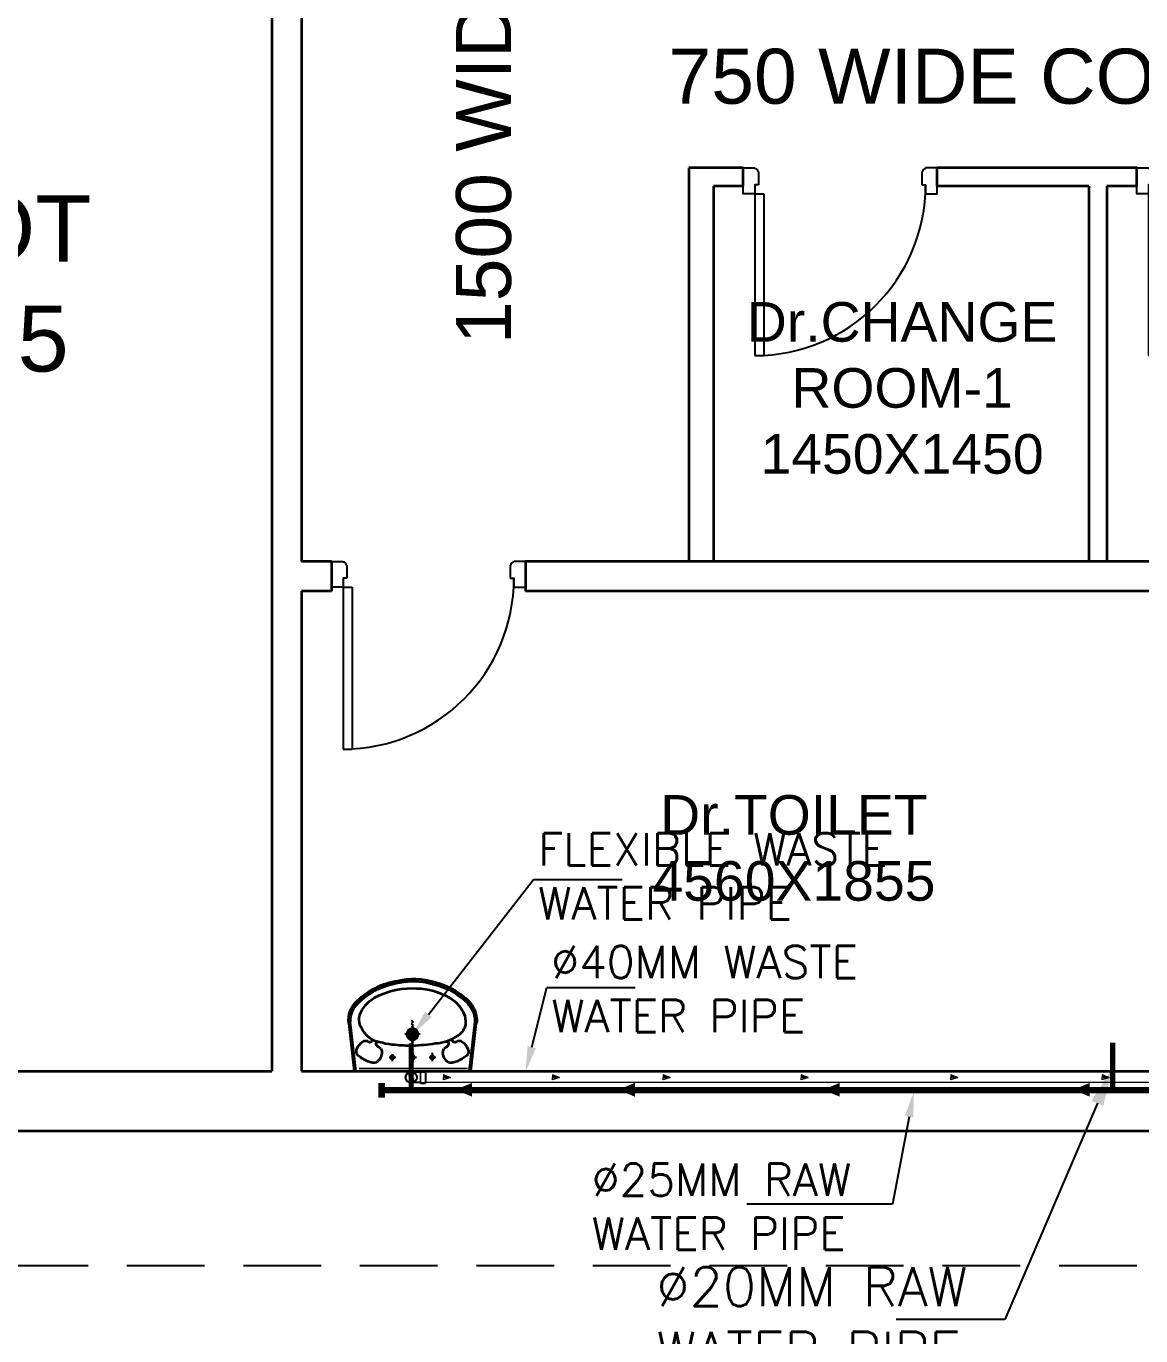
# Model space of a CAD drawing. Extents: x 3505867 to 3988380, y -625948 to -590408.
# Drawn here: x 3814609 to 3818913, y -613975 to -608916 of the extents above; entities that cross this region are included whole.
import ezdxf
from ezdxf import colors
from ezdxf.entities.mleader import LeaderData, LeaderLine
from ezdxf.enums import TextEntityAlignment as Align
from ezdxf.math import Vec2, Vec3

# ---------------------------------------------------------------- set-up
doc = ezdxf.new("R2010")
doc.units = 0
doc.header["$LTSCALE"] = 6
doc.header["$MEASUREMENT"] = 0
doc.linetypes.add('CENTER2', pattern=[1.125, 0.75, -0.125, 0.125, -0.125])
doc.linetypes.add('HIDDEN', pattern=[0.375, 0.25, -0.125])
doc.layers.get('0').update_dxf_attribs({"linetype": 'CONTINUOUS'})
for name, color, linetype in [('Chajja', 7, 'CONTINUOUS'), ('DIM', 7, 'CONTINUOUS'), ('DOOR', 44, 'CONTINUOUS'), ('phe-text', 1, 'CONTINUOUS'), ('PL- WASTE PIPE', 6, 'CONTINUOUS'), ('PL-RA WATER SUPPLY PIPE', 100, 'CONTINUOUS'), ('PL-SOIL PIPE', 1, 'CONTINUOUS')]:
    doc.layers.add(name, color=color, linetype=linetype)
for name, color, linetype, lineweight in [('PHE-SP', 1, 'CONTINUOUS', 0), ('PL-SOFT  WATER SUPPLY PIPE', 162, 'CONTINUOUS', 9), ('PL-WATER PIPING', 1, 'CONTINUOUS', 9), ('WALL', 10, 'CONTINUOUS', 35)]:
    doc.layers.add(name, color=color, linetype=linetype, lineweight=lineweight)
doc.styles.add('ARIAL', font='')
doc.styles.add('ROMANS', font='romans.shx')
doc.styles.get("Standard").update_dxf_attribs({"font": 'SIMPLEX'})
doc.styles.get('ARIAL').set_extended_font_data('Arial')

# ---------------------------------------------------------------- blocks, each defined once
blk = doc.blocks.new('750')
at = {"layer": 'DOOR'}
for p, q in [((-50, 705), (-47.5, 705)), ((-35, 690), (-35, 692.5)), ((-35, 60), (-35, 57.5)), ((50, 45), (50, 80)), ((50, 80), (675, 80)), ((675, 45), (675, 80)), ((-50, 45), (-47.5, 45)), ((50, 45), (675, 45))]:
    blk.add_line(p, q, dxfattribs=at)
for points in [[(15, 690), (15, 705), (50, 705), (50, 750), (-50, 750), (-50, 705)], [(-35, 690), (15, 690)], [(15, 60), (15, 45), (50, 45), (50, 0), (-50, 0), (-50, 45)], [(-35, 60), (15, 60)]]:
    blk.add_lwpolyline(points, dxfattribs=at)
for centre, start, end in [((-35, 705), 180, 270), ((-35, 45), 90, 180)]:
    blk.add_arc(centre, 12.5, start, end, dxfattribs=at)
at = {"layer": 'DOOR', "color": 145}
blk.add_arc((15, 45), 660, 0, 90, dxfattribs=at)
blk = doc.blocks.new('u46')
at = {"color": 8, "lineweight": 25}
for p, q in [((-10.2, 228.4), (174.5, 249.1)), ((-10.2, 220.4), (181.2, 241.9)), ((-0.6, -208.9), (0.6, 208.9)), ((56.5, 80.8), (29.2, 80.8)), ((44.2, 92.9), (44.2, 66.7)), ((61.7, 1.6), (29.2, 1.6)), ((44.2, 13.7), (44.2, -12.6)), ((163.2, 3), (101.8, 3)), ((133.1, -27.2), (133.1, 33.1)), ((61.7, -73.2), (29.2, -73.2)), ((44.2, -61.1), (44.2, -87.4)), ((-10.2, -216.1), (181.2, -237.6)), ((-10.2, -224.1), (174.5, -244.8))]:
    blk.add_line(p, q, dxfattribs=at)
at = {"color": 8, "extrusion": (0, 0, -1)}
for centre, major_axis, start_param, end_param in [((187.7, 150.5), (0, 99.5), -0.132539, 0.848731), ((144.8, 128.2), (1.1, 126.1), -1.238036, -0.892193), ((65.8, 198.9), (0, 20.7), -1.101507, 0.481509), ((57.5, 163.3), (-0.3, 56.9), 0.324902, 0.965135), ((208, 103.4), (0, 109.8), -1.431017, -0.436146), ((189.6, 137.7), (0, 70.9), -0.405199, 0.56573), ((185.8, 147.6), (0.1, 94.4), -0.049658, 0.838116), ((57.3, 20.1), (0, 275.4), 0.806541, 1.180915), ((49.5, 13.5), (-0.1, 293.9), 0.809856, 1.41441), ((56, 154.5), (0, 34), 4.33982, 5.202657), ((110.3, 167.2), (-6.08, 6.08), 4.867594, 6.265028), ((110.5, 165), (5.47, 5.47), 2.097053, 3.541809), ((90.3, 184.5), (0, 17.9), 0.880684, 2.260744), ((153.9, 79), (-0.2, 139.7), 0.557563, 1.193786), ((64.6, 170.4), (0.3, 49.2), 3.359735, 4.09512), ((62.5, 153), (0, 31.9), 2.620328, 3.422401), ((104.1, 117.8), (-0.2, 26.8), -1.278641, -0.487266), ((96.3, 135.9), (0, 7.39), -0.727724, 1.373337), ((387.1, 47.9), (-0.3, 296.4), -1.495794, -1.328336), ((13.1, 6.8), (0, 297.5), 1.141495, 1.637774), ((35, 2.5), (0, 302.7), 1.155365, 1.952189), ((44.2, 80.8), (0.02, 6.43), 3.139035, 9.42222), ((820.2, -1), (0.1, 732.1), -1.56667, -1.474079), ((72.5, -1.7), (-0.1, 274.2), 1.346594, 1.865175), ((44.2, 1.6), (0.08, 6.43), 3.12883, 9.412015), ((888.1, 36.7), (0.8, 800.7), 4.558159, 4.668067), ((133.1, 3), (0, 21.6), 3.141254, 9.424439), ((133.1, 3), (-0.1, 15.5), 3.145308, 9.428493), ((133.1, 3), (0, 10.9), 3.142047372431534, 9.42523267961112), ((62.5, -10.9), (0, 247.5), 1.579809, 2.112792), ((44.2, -73.2), (0.02, 6.43), 3.139035, 9.42222), ((263.1, -73.7), (0.1, 166.8), 4.181112, 4.641559), ((56.1, -13.3), (0.2, 287), 1.808981, 2.322804), ((56, -148.1), (0, 34), 4.222121, 5.084958), ((64.6, -163.9), (0.1, 49.2), -0.960797, -0.225412), ((62.5, -146.6), (-0.1, 31.9), -0.276767, 0.525307), ((104.1, -111.4), (0.2, 26.8), 3.628858, 4.420234), ((96.6, -128.2), (-0.03, 8.55), 1.455188, 3.796569), ((111.3, -159.3), (6.17, 6.17), 4.354779, 6.027124), ((163.1, -79.8), (0.2, 126), 2.054055, 2.802751), ((124.5, -51.6), (-0.2, 200.3), 1.868215, 2.281789), ((144.8, -121.8), (-0.3, 126.1), 4.027191, 4.373034), ((65.8, -192.5), (0, 20.7), 2.661884, 4.2449), ((57.5, -156.9), (0.3, 56.9), 2.176458, 2.816691), ((110.3, -160.8), (-6.08, 6.08), 4.730546, 6.12798), ((90.3, -178.1), (0, 17.9), 0.880848, 2.260908), ((192.6, -126.1), (0, 80.1), 3.554495, 4.299548), ((181.2, -107), (0, 94.7), 2.890537, 3.362984), ((171.7, -117.2), (-0.1, 123.1), 2.127435, 2.640092), ((184.7, -162.2), (-0.1, 83.2), 2.850118, 3.264751), ((188.2, -159.7), (0, 78.1), 2.562376, 3.231693), ((187.2, -138.1), (-0.1, 106), 2.310552, 2.942572)]:
    blk.add_ellipse(centre, major_axis=major_axis, ratio=1, start_param=start_param, end_param=end_param, dxfattribs=at)
blk = doc.blocks.new('CIVIL IVF')
at = {"layer": 'Chajja', "color": 8, "linetype": 'HIDDEN', "ltscale": 200}
blk.add_line((-33055, 235.2), (-10540, 235.2), dxfattribs=at)
at = {"layer": 'WALL', "color": 8, "linetype": 'ByBlock'}
for p, q in [((-20230, 7660.2), (-20230, 2955.2)), ((-20345, 7430.2), (-20345, 985.2)), ((-18525, 4475.2), (-18735, 4475.2)), ((-18735, 4475.2), (-18735, 2955.2)), ((-18525, 4405.2), (-18525, 4475.2)), ((-17005, 4475.2), (-17775, 4475.2)), ((-17775, 4405.2), (-17775, 4475.2)), ((-17005, 4405.2), (-17005, 4475.2)), ((-18525, 4405.2), (-18640, 4405.2)), ((-18640, 4405.2), (-18640, 2955.2)), ((-17190, 4405.2), (-17775, 4405.2)), ((-17190, 4405.2), (-17190, 2955.2)), ((-17120, 4405.2), (-17120, 2955.2)), ((-17005, 4405.2), (-17120, 4405.2)), ((-20115, 2955.2), (-20230, 2955.2)), ((-20115, 2955.2), (-20115, 2840.2)), ((-15670, 2955.2), (-19365, 2955.2)), ((-19365, 2955.2), (-19365, 2840.2)), ((-20230, 2840.2), (-20230, 985.2)), ((-20115, 2840.2), (-20230, 2840.2)), ((-15670, 2840.2), (-19365, 2840.2)), ((-22265, 985.2), (-20345, 985.2)), ((-20230, 985.2), (-16305, 985.2)), ((-22265, 755.2), (-16305, 755.2))]:
    blk.add_line(p, q, dxfattribs=at)
at = {"layer": 'DOOR', "color": 8, "rotation": 270}
for p in [(-18525, 4425.2), (-17005, 4425.2), (-20115, 2905.2)]:
    blk.add_blockref('750', p, dxfattribs=at)
at = {"layer": 'WALL', "color": 8, "linetype": 'ByBlock', "rotation": 90}
blk.add_blockref('u46', (-19799, 995.4), dxfattribs=at)
at = {"layer": 'DIM', "color": 8, "style": 'ARIAL'}
blk.add_text('1500 WIDE CORRIDOR', height=212.5, rotation=90, dxfattribs=at).set_placement((-19357.7, 5403), align=Align.BOTTOM_CENTER)
blk.add_text('750 WIDE CORRIDOR', height=212.5, dxfattribs=at).set_placement((-17287.7, 4659.4), align=Align.BOTTOM_CENTER)
at = {"layer": 'DIM', "color": 8, "attachment_point": 5, "style": 'ARIAL'}
for s, insert, char_height, width in [('MINOR - OT\\P4200X6445', (-22040.4, 4026.8, -101230.8), 255, 2454.158), ('Dr.CHANGE\\PROOM-1\\P1450X1450', (-17911, 3624.2), 153, 1198.956), ('Dr.TOILET\\P4560X1855', (-18328.8, 1847.2), 153, 1198.956)]:
    blk.add_mtext(s, dxfattribs=dict(at, insert=insert, char_height=char_height, width=width))
blk = doc.blocks.new('A$C0B1B3CFA')
at = {"layer": 'PHE-SP'}
h = blk.add_hatch(color=7, dxfattribs=at)
h.dxf.hatch_style = 1
h.paths.add_polyline_path([(-0.049, 0.023), (-0.049, 0), (0.012, 0)])
at = {"layer": 'PHE-SP', "color": 7}
for points in [[(-0.049, 0), (0.012, 0), (-0.049, 0.023), (-0.049, 0)], [(-0.049, 0), (0.012, 0), (-0.049, -0.023), (-0.049, 0)]]:
    blk.add_lwpolyline(points, dxfattribs=at)
blk = doc.blocks.new('Z$W@#3BD47561')
at = {"layer": 'PHE-SP', "xscale": 49.00933755098914, "yscale": 49.00933755098914, "zscale": 49.00933755098914, "rotation": 270}
blk.add_blockref('A$C0B1B3CFA', (0, 0), dxfattribs=at)
blk = doc.blocks.new('Z$W@#4AA511D8')
at = {"layer": 'phe-text', "linetype": 'ByBlock', "lineweight": -2, "ltscale": 0.5, "xscale": 0.0244727334018079, "yscale": 0.0244727334018079, "zscale": 0.0244727334018079, "rotation": 270}
blk.add_blockref('Z$W@#3BD47561', (0.015, 0), dxfattribs=at)
blk = doc.blocks.new('RISER UP 100')
at = {"color": 0, "linetype": 'Continuous'}
for p, q in [((-149, -60), (-149, 60)), ((-99, 60), (-149, 60)), ((-99, 60), (-94, 55)), ((-94, 55), (-24, 55)), ((-99, -60), (-149, -60)), ((-99, -60), (-94, -55)), ((-94, -55), (-24, -55))]:
    blk.add_line(p, q, dxfattribs=at)
at = {"color": 8, "linetype": 'Continuous', "lineweight": 0, "ltscale": 0.005}
for p, q in [((-99, 55), (-149, 55)), ((-99, -55), (-99, 55)), ((-99, 55), (-94, 50)), ((-94, -50), (-94, 50)), ((-94, 50), (-33, 50)), ((-99, -55), (-149, -55)), ((-99, -55), (-94, -50)), ((-94, -50), (-33, -50))]:
    blk.add_line(p, q, dxfattribs=at)
at = {"color": 8, "linetype": 'CENTER2', "lineweight": 0}
for p, q in [((-15, 0), (15, 0)), ((0, 15), (0, -15))]:
    blk.add_line(p, q, dxfattribs=at)
at = {"color": 0, "linetype": 'Continuous'}
blk.add_circle((0, 0), 60, dxfattribs=at)
at = {"color": 8, "linetype": 'Continuous', "lineweight": 0, "ltscale": 0.005}
blk.add_circle((0, 0), 55, dxfattribs=at)
at = {"color": 8, "linetype": 'Continuous', "lineweight": 0}
for centre, start, end in [((0, 28), 90, 270), ((0, -28), 270, 90)]:
    blk.add_arc(centre, 27.5, start, end, dxfattribs=at)
blk = doc.blocks.new('aa')
at = {"layer": 'PL- WASTE PIPE', "color": 4, "ltscale": 5}
for p, q in [((-2.73, 0.11), (-2.56, -0.11)), ((-2.56, -0.11), (-2.35, 0.11)), ((-2.35, 0.11), (-2.18, -0.11)), ((-2.18, -0.11), (-1.97, 0.11)), ((-1.97, 0.11), (-1.81, -0.11)), ((-1.81, -0.11), (-1.6, 0.11)), ((-1.6, 0.11), (-1.43, -0.11)), ((-1.43, -0.11), (-1.22, 0.11)), ((-1.22, 0.11), (-1.05, -0.11)), ((-1.05, -0.11), (-0.84, 0.11)), ((-0.84, 0.11), (-0.67, -0.11)), ((-0.67, -0.11), (-0.46, 0.11)), ((-0.46, 0.11), (-0.29, -0.11)), ((-0.29, -0.11), (-0.08, 0.11)), ((-0.08, 0.11), (0.08, -0.11)), ((0.08, -0.11), (0.29, 0.11)), ((0.29, 0.11), (0.46, -0.11)), ((0.46, -0.11), (0.67, 0.11)), ((0.67, 0.11), (0.84, -0.11)), ((0.84, -0.11), (1.05, 0.11)), ((1.05, 0.11), (1.22, -0.11)), ((1.22, -0.11), (1.43, 0.11)), ((1.43, 0.11), (1.6, -0.11)), ((1.6, -0.11), (1.81, 0.11)), ((1.81, 0.11), (1.97, -0.11)), ((1.97, -0.11), (2.18, 0.11)), ((2.18, 0.11), (2.35, -0.11)), ((2.35, -0.11), (2.56, 0.11)), ((2.56, 0.11), (2.73, -0.11)), ((2.73, -0.11), (2.94, 0.11)), ((2.94, 0.11), (3.11, -0.11)), ((3.11, -0.11), (3.32, 0.11)), ((3.32, 0.11), (3.49, -0.11)), ((3.49, -0.11), (3.7, 0.11))]:
    blk.add_line(p, q, dxfattribs=at)

msp = doc.modelspace()

# ---------------------------------------------------------------- linework, layer by layer
at = {"layer": 'PL- WASTE PIPE', "color": 4, "linetype": 'ByBlock', "lineweight": 0, "ltscale": 5}
for p, q in [((3818997.4, -612956.5), (3816150, -612956.5)), ((3818997.4, -612996.5), (3816150, -612996.5))]:
    msp.add_line(p, q, dxfattribs=at)
at = {"layer": 'PL-SOFT  WATER SUPPLY PIPE', "color": 5, "const_width": 20}
for points in [[(3816095.2, -612845.6), (3816095.2, -613028)], [(3818804.7, -612842), (3818804.7, -613024.4)]]:
    msp.add_lwpolyline(points, dxfattribs=at)
at = {"layer": 'PL-SOFT  WATER SUPPLY PIPE', "color": 3, "const_width": 25}
for points in [[(3815981.6, -613054.5), (3815981.6, -612998.1)], [(3819326.6, -613205), (3819326.6, -613026.3), (3815981.6, -613026.3)]]:
    msp.add_lwpolyline(points, dxfattribs=at)
at = {"layer": 'PL-WATER PIPING', "color": 61, "true_color": 0xd8e58c}
for points in [[(3816331, -613024.5, 53.3, 0, 0), (3816266.1, -613024.5, 0, 0, 0)], [(3816959.5, -613024.5, 53.3, 0, 0), (3816894.7, -613024.5, 0, 0, 0)], [(3817750.8, -613024.5, 53.3, 0, 0), (3817686, -613024.5, 0, 0, 0)], [(3818716.5, -613024.5, 53.3, 0, 0), (3818651.7, -613024.5, 0, 0, 0)]]:
    msp.add_lwpolyline(points, format="xyseb", dxfattribs=at)

# ---------------------------------------------------------------- block references
at = {"linetype": 'ByBlock'}
msp.add_blockref('CIVIL IVF', (3835902.5, -613938.4), dxfattribs=at)
at = {"layer": 'PL- WASTE PIPE', "linetype": 'ByBlock', "xscale": -34.18592693661901, "yscale": 34.18592693661901, "zscale": 34.18592693661901, "rotation": 89.99999999999987}
msp.add_blockref('aa', (3816099.6, -612850.1), dxfattribs=at)
at = {"layer": 'PL- WASTE PIPE', "color": 4, "linetype": 'ByBlock', "ltscale": 5, "xscale": 0.3637807491883915, "yscale": 0.3637807491883915, "zscale": 0.3637807487565851, "rotation": 179.9916092639283}
msp.add_blockref('RISER UP 100', (3816096, -612976.5), dxfattribs=at)
at = {"layer": 'PL-SOIL PIPE', "color": 1, "linetype": 'Continuous', "xscale": 368.8935589147083, "yscale": 368.8935589147083, "zscale": 368.8935589147083, "rotation": 180.0000000001115}
for p in [(3816247, -612976.5), (3816668.3, -612976.5), (3817096, -612976.5), (3817629.1, -612976.5), (3818206.8, -612976.5), (3818790.9, -612976.5)]:
    msp.add_blockref('Z$W@#4AA511D8', p, dxfattribs=at)

# ---------------------------------------------------------------- texts
at = {"layer": 'PL- WASTE PIPE', "color": 4, "linetype": 'ByBlock', "lineweight": 0, "ltscale": 5, "char_height": 125, "attachment_point": 1, "style": 'ROMANS'}
for s, insert, width in [('FLEXIBLE WASTE WATER PIPE', (3816585.9, -612032.8), 1524.025), ('%%c40MM WASTE WATER PIPE', (3816636.7, -612468.3), 1332.591)]:
    msp.add_mtext(s, dxfattribs=dict(at, insert=insert, width=width))
at = {"layer": 'PL-RA WATER SUPPLY PIPE', "lineweight": 0, "ltscale": 0.01, "insert": (3816793.1, -613309.5), "char_height": 125, "width": 1332.591, "attachment_point": 1, "style": 'ROMANS'}
msp.add_mtext('%%c25MM RAW WATER PIPE', dxfattribs=at)
at = {"layer": 'PL-SOFT  WATER SUPPLY PIPE', "color": 5, "insert": (3817042.4, -613709.9), "char_height": 150, "width": 1899.144, "attachment_point": 1}
msp.add_mtext('%%c20MM RAW WATER PIPE', dxfattribs=at)

# ---------------------------------------------------------------- leaders
at = {"layer": 'PL- WASTE PIPE', "color": 4, "linetype": 'ByBlock', "lineweight": 0, "ltscale": 5}
ml = msp.add_multileader_mtext('Standard', dxfattribs=at)
ml.set_content(' ', color=4)
ml.set_leader_properties()
ml.build(insert=Vec2(0, 0))
ml.multileader.update_dxf_attribs({"text_right_attachment_type": 6, "dogleg_length": 341.6, "arrow_head_size": 100})
ctx = ml.context
ctx.base_point, ctx.char_height, ctx.arrow_head_size, ctx.landing_gap_size, ctx.plane_origin = Vec3(3816910.1, -612212.1), 100, 100, 50, Vec3(3815914.9, -612212.1)
ctx.right_attachment = 6
notes = []
notes.append((ctx, [(0, (1, 1, 0), (3816568.5, -612212.1), (1, 0), 341.6, [(0, [(3816100.4, -612812)], 0, [])])]))
ctx.mtext.insert, ctx.mtext.flow_direction = Vec3(3816960.1, -612152.1), 5
ml = msp.add_multileader_mtext('Standard', dxfattribs=at)
ml.set_content(' ', color=4)
ml.set_leader_properties()
ml.build(insert=Vec2(0, 0))
ml.multileader.update_dxf_attribs({"text_right_attachment_type": 6, "dogleg_length": 341.6, "arrow_head_size": 100})
ctx = ml.context
ctx.base_point, ctx.char_height, ctx.arrow_head_size, ctx.landing_gap_size, ctx.plane_origin = Vec3(3816960.9, -612629.4), 100, 100, 50, Vec3(3815965.7, -612629.4)
ctx.right_attachment = 6
notes.append((ctx, [(0, (1, 1, 0), (3816619.3, -612629.4), (1, 0), 341.6, [(0, [(3816536.8, -612956.5)], 0, [])])]))
ctx.mtext.insert, ctx.mtext.flow_direction = Vec3(3817010.9, -612569.4), 5
at = {"layer": 'PL-RA WATER SUPPLY PIPE', "ltscale": 0.01}
ml = msp.add_multileader_mtext('Standard', dxfattribs=at)
ml.set_content(' ', color=256)
ml.set_leader_properties()
ml.build(insert=Vec2(0, 0))
ml.multileader.update_dxf_attribs({"text_right_attachment_type": 6, "dogleg_length": 481.5, "arrow_head_size": 100})
ctx = ml.context
ctx.base_point, ctx.char_height, ctx.arrow_head_size, ctx.landing_gap_size, ctx.plane_origin, ctx.plane_x_axis = Vec3(3817373, -613405.8), 100, 100, 50, Vec3(3818608.1, -613465.8), Vec3(-1, 0)
ctx.right_attachment = 6
notes.append((ctx, [(0, (1, 1, 0), (3817954.5, -613465.8), (-1, 0), 481.5, [(0, [(3818037.2, -613030.2)], 0, [])])]))
ctx.mtext.insert, ctx.mtext.flow_direction = Vec3(3817423, -613345.8), 5
at = {"layer": 'PL-SOFT  WATER SUPPLY PIPE', "color": 5}
ml = msp.add_multileader_mtext('Standard', dxfattribs=at)
ml.set_content('', color=5)
ml.set_leader_properties()
ml.build(insert=Vec2(0, 0))
ml.multileader.update_dxf_attribs({"text_right_attachment_type": 6, "dogleg_length": 418.4, "arrow_head_size": 150})
ctx = ml.context
ctx.base_point, ctx.arrow_head_size, ctx.plane_origin = Vec3(3817966.4, -613911.5), 150, Vec3(3818386.4, -613911.5)
ctx.right_attachment, ctx.text_align_type = 6, 2
notes.append((ctx, [(0, (1, 1, 0), (3818388.8, -613911.5), (-1, 0), 418.4, [(0, [(3818804.7, -612938.9)], 0, [])])]))
ctx.mtext.insert, ctx.mtext.rotation, ctx.mtext.width, ctx.mtext.alignment = Vec3(3817968.4, -613911.5), 6.283185, 248.491, 3
for ctx, leaders in notes:
    for number, flags, end, landing, length, lines in leaders:
        leader = LeaderData()
        leader.index, (leader.has_last_leader_line, leader.has_dogleg_vector, leader.attachment_direction) = number, flags
        leader.last_leader_point, leader.dogleg_vector, leader.dogleg_length = Vec3(end), Vec3(landing), length
        for number, points, colour, breaks in lines:
            line = LeaderLine()
            line.index, line.vertices, line.color, line.breaks = number, Vec3.list(points), colors.encode_raw_color(colour), breaks
            leader.lines.append(line)
        ctx.leaders.append(leader)

doc.saveas('drawing.dxf')
